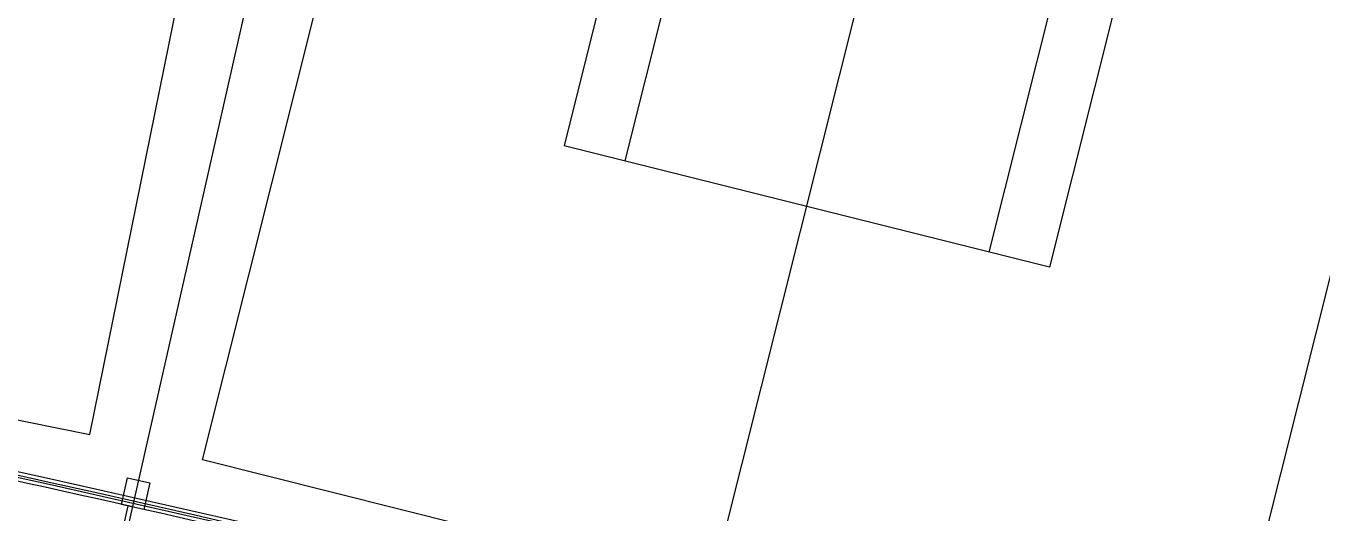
# Model space of a CAD drawing. Extents: x 24221263 to 48466785, y 43033036 to 86624613.
# Drawn here: x 24269055 to 24297473, y 43097590 to 43108279 of the extents above; entities that cross this region are included whole.
import ezdxf

# ---------------------------------------------------------------- set-up
doc = ezdxf.new("R2010")
doc.units = 0
doc.header["$MEASUREMENT"] = 0
doc.layers.add('AC-W', color=7, linetype='CONTINUOUS')
doc.layers.add('场地', color=5, linetype='CONTINUOUS')

msp = doc.modelspace()

# ---------------------------------------------------------------- linework, layer by layer
at = {"layer": 'AC-W', "color": 7, "ltscale": 1500}
for p, q in [((24269254.71003, 43088265.35667), (24281428.06956, 43142055.05659)), ((24281058.88153, 43083908.63557), (24294832.83873, 43138858.61831))]:
    msp.add_line(p, q, dxfattribs=at)
at = {"layer": 'AC-W', "color": 7}
for p, q in [((24271151.96855, 43097781.23094), (24271284.43485, 43098366.42551)), ((24271284.43485, 43098366.42551), (24271772.09596, 43098256.03239)), ((24271772.09596, 43098256.03239), (24271639.62966, 43097670.83782)), ((24269797.29681, 43091115.89109), (24271298.27317, 43097748.16608)), ((24271639.62966, 43097670.83782), (24271151.96855, 43097781.23094))]:
    msp.add_line(p, q, dxfattribs=at)
for radius, start, end in [(552722.67138, 77.2479804354, 79.8589553569), (552797.67138, 72.8358612015, 79.8589592948), (552847.67138, 72.8374617003, 79.8589619195), (552922.67138, 72.8398618798, 79.8589658557), (552722.67138, 75.9533362211, 77.2220646083)]:
    msp.add_arc((24149392.33084, 42558636.58887), radius, start, end, dxfattribs=at)
at = {"layer": '场地', "color": 7}
for p, q in [((24270459.7131, 43099315.02442), (24278586.12347, 43139501.60744)), ((24272924.8362, 43098757.13267), (24282893.63135, 43138526.75831)), ((24305203.42134, 43132934.50737), (24295234.6262, 43093164.88174)), ((24286633.70624, 43128707.731), (24280854.23647, 43105651.04804)), ((24287962.59373, 43128374.62735), (24282183.12396, 43105317.94439)), ((24295945.61858, 43126373.57408), (24290166.14881, 43103316.89112)), ((24297274.50608, 43126040.47044), (24291495.0363, 43102983.78748)), ((24291495.0363, 43102983.78748), (24280854.23647, 43105651.04804)), ((24247916.02019, 43103873.74243), (24270459.22302, 43099315.12353)), ((24295234.6262, 43093164.88174), (24272925.3212, 43098757.0111))]:
    msp.add_line(p, q, dxfattribs=at)

doc.saveas('drawing.dxf')
